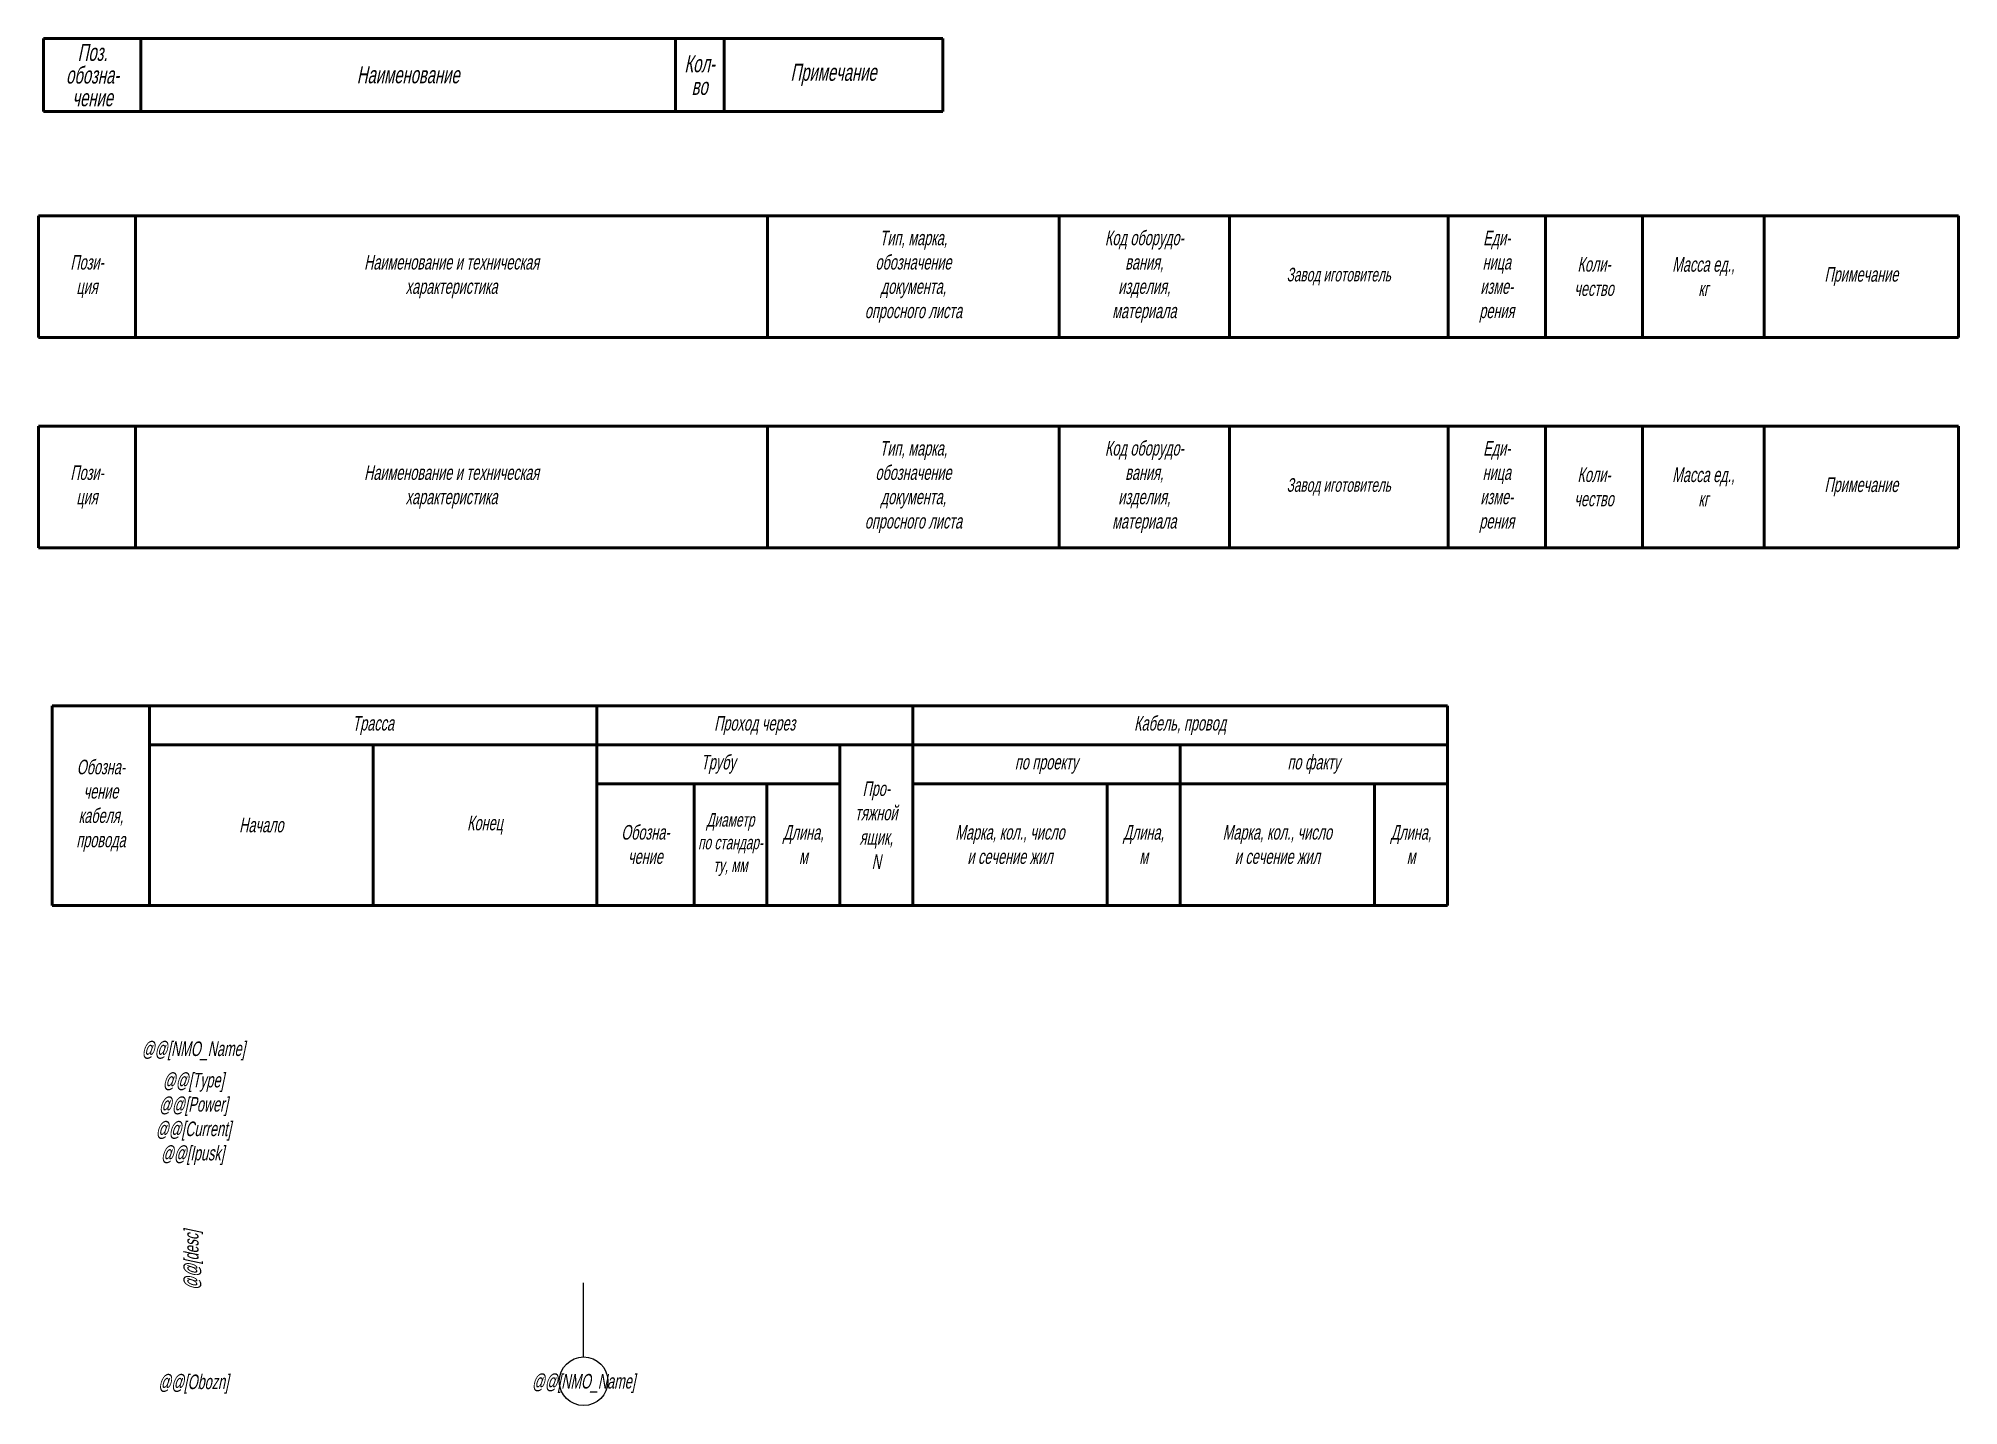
# Model space of a CAD drawing. Header units: inches. Extents: x 29986 to 30381, y 34575 to 34856.
import ezdxf
from ezdxf.enums import TextEntityAlignment as Align

# ---------------------------------------------------------------- set-up
doc = ezdxf.new("R2010")
doc.units = ezdxf.units.IN
doc.header["$MEASUREMENT"] = 0
doc.layers.add('EL_AXIS', color=5, linetype='Continuous')
doc.layers.add('FORMAT', color=134, linetype='Continuous')
doc.layers.add('TABLE', color=7, linetype='Continuous', lineweight=50)
doc.styles.add('R2_5', font='gewind.shx', dxfattribs={"width": 0.65, "oblique": 12, "height": 2.5})

# ---------------------------------------------------------------- blocks, each defined once
blk = doc.blocks.new('DEVICE_EM_PSRS_EL')
at = {"layer": 'FORMAT', "char_height": 3, "width": 28, "attachment_point": 5, "style": 'R2_5'}
for s, insert in [('@@[NMO_Name]', (0, -4)), ('@@[Type]', (0, -10.46)), ('@@[Power]', (0, -15.43)), ('@@[Current]', (0, -20.47)), ('@@[Ipusk]', (-0.17, -25.47)), ('@@[Obozn]', (0, -72.5))]:
    blk.add_mtext(s, dxfattribs=dict(at, insert=insert))
at = {"layer": 'FORMAT', "insert": (0, -46.98), "char_height": 3, "width": 36, "attachment_point": 5, "rotation": 90, "style": 'R2_5'}
blk.add_mtext('@@[desc]', dxfattribs=at)
blk = doc.blocks.new('TBL_KZ_HEAD')
at = {"layer": 'TABLE'}
for p, q in [((0, 41), (287, 41)), ((0, 0), (0, 41)), ((20, 0), (20, 41)), ((112, 0), (112, 41)), ((177, 0), (177, 41)), ((287, 0), (287, 41)), ((20, 33), (287, 33)), ((66, 0), (66, 33)), ((162, 0), (162, 33)), ((232, 0), (232, 33)), ((112, 25), (162, 25)), ((132, 0), (132, 25)), ((147, 0), (147, 25)), ((177, 25), (287, 25)), ((217, 0), (217, 25)), ((272, 0), (272, 25)), ((0, 0), (287, 0))]:
    blk.add_line(p, q, dxfattribs=at)
at = {"layer": 'FORMAT', "attachment_point": 5, "style": 'R2_5'}
for s, insert, char_height, width in [('Трасса', (66, 37), 3, 46), ('Проход через', (144.5, 37), 3, 46), ('Кабель, провод', (232, 37), 3, 46), ('Обозна-\\Pчение\\Pкабеля,\\Pпровода', (10, 20.5), 3, 20), ('Трубу', (137, 29), 3, 46), ('по проекту', (204.5, 29), 3, 46), ('по факту', (259.5, 29), 3, 46), ('Про-\\Pтяжной\\Pящик,\\PN', (169.5, 16.5), 3, 15), ('Начало', (43, 16.5), 3, 46), ('Конец', (89, 16.5), 3, 46), ('Обозна-\\Pчение', (122, 12.5), 3, 15), ('Диаметр\\Pпо стандар- \\Pту, мм', (139.5, 12.5), 2.8, 15), ('Длина,\\Pм', (154.5, 12.5), 3, 15), ('Марка, кол., число\\Pи сечение жил', (197, 12.5), 3, 46), ('Длина,\\Pм', (224.5, 12.5), 3, 46), ('Марка, кол., число\\Pи сечение жил', (252, 12.5), 3, 46), ('Длина,\\Pм', (279.5, 12.5), 3, 46)]:
    blk.add_mtext(s, dxfattribs=dict(at, insert=insert, char_height=char_height, width=width))
blk = doc.blocks.new('TBL_SPEC_HEAD')
at = {"layer": 'TABLE'}
for p, q in [((0, 25), (395, 25)), ((0, 0), (0, 25)), ((20, 0), (20, 25)), ((150, 0), (150, 25)), ((210, 0), (210, 25)), ((245, 0), (245, 25)), ((290, 0), (290, 25)), ((310, 0), (310, 25)), ((330, 0), (330, 25)), ((355, 0), (355, 25)), ((395, 0), (395, 25)), ((0, 0), (395, 0))]:
    blk.add_line(p, q, dxfattribs=at)
at = {"layer": 'FORMAT', "attachment_point": 5, "style": 'R2_5'}
for s, insert, char_height, width in [('Тип, марка,\\Pобозначение\\Pдокумента,\\Pопросного листа', (180, 12.5), 3, 60), ('Код оборудо-\\Pвания,\\Pизделия,\\Pматериала', (227.5, 12.5), 3, 30), ('Еди-\\Pница \\Pизме-\\Pрения', (300, 12.5), 3, 20), ('Пози-\\Pция', (10, 12.5), 3, 20), ('Наименование и техническая\\Pхарактеристика', (85, 12.5), 3, 130), ('Коли-\\Pчество', (320, 12.5), 3, 20), ('Масса ед.,\\Pкг', (342.5, 12.5), 3, 25), ('Завод иготовитель', (267.5, 12.5), 2.8, 45), ('Примечание', (375, 12.5), 3, 40)]:
    blk.add_mtext(s, dxfattribs=dict(at, insert=insert, char_height=char_height, width=width))
blk = doc.blocks.new('SPDS_AXIS')
at = {"layer": 'EL_AXIS', "lineweight": 25}
blk.add_circle((0, 0), 5, dxfattribs=at)
blk = doc.blocks.new('DEVICE_SPDS_AXIS')
at = {"layer": 'EL_AXIS', "lineweight": 25}
blk.add_line((0, 5), (0, 20.25), dxfattribs=at)
at = {"layer": 'EL_AXIS', "lineweight": 25, "style": 'R2_5', "oblique": 12, "width": 0.65}
blk.add_text('@@[NMO_Name]', height=3, dxfattribs=at).set_placement((0, 0), align=Align.MIDDLE_CENTER)
blk = doc.blocks.new('TBL_PE_HEAD')
at = {"layer": 'TABLE'}
for p, q in [((-0.01, 15), (184.99, 15)), ((0, 15), (0, 0)), ((20, 15), (20, 0)), ((130, 15), (130, 0)), ((140, 15), (140, 0)), ((185, 15), (185, 0)), ((0, 0), (185, 0))]:
    blk.add_line(p, q, dxfattribs=at)
at = {"layer": 'FORMAT', "char_height": 3.5, "attachment_point": 5, "line_spacing_factor": 0.8, "style": 'R2_5'}
for s, insert, width in [('Поз.\\Pобозна-\\Pчение', (10.08, 7.44), 18), ('Наименование', (75, 7.5), 108), ('Кол-\\Pво', (134.96, 7.44), 8), ('Примечание', (162.5, 7.5), 43)]:
    blk.add_mtext(s, dxfattribs=dict(at, insert=insert, width=width))

msp = doc.modelspace()

# ---------------------------------------------------------------- linework, layer by layer
at = {"layer": 'TABLE'}
for p, q in [((29986.48, 34819.23), (30381.48, 34819.23)), ((29986.48, 34794.23), (29986.48, 34819.23)), ((30006.48, 34794.23), (30006.48, 34819.23)), ((30136.48, 34794.23), (30136.48, 34819.23)), ((30196.48, 34794.23), (30196.48, 34819.23)), ((30231.48, 34794.23), (30231.48, 34819.23)), ((30276.48, 34794.23), (30276.48, 34819.23)), ((30296.48, 34794.23), (30296.48, 34819.23)), ((30316.48, 34794.23), (30316.48, 34819.23)), ((30341.48, 34794.23), (30341.48, 34819.23)), ((30381.48, 34794.23), (30381.48, 34819.23)), ((29986.48, 34794.23), (30381.48, 34794.23))]:
    msp.add_line(p, q, dxfattribs=at)

# ---------------------------------------------------------------- block references
for name, p in [('TBL_PE_HEAD', (29987.54, 34840.71)), ('DEVICE_SPDS_AXIS', (30098.63, 34579.55)), ('SPDS_AXIS', (30098.63, 34579.55))]:
    msp.add_blockref(name, p)
at = {"ltscale": 100}
for name, p in [('TBL_SPEC_HEAD', (29986.48, 34750.97)), ('TBL_KZ_HEAD', (29989.34, 34677.42)), ('DEVICE_EM_PSRS_EL', (30018.37, 34651.48))]:
    msp.add_blockref(name, p, dxfattribs=at)

# ---------------------------------------------------------------- texts
at = {"layer": 'FORMAT', "attachment_point": 5, "style": 'R2_5'}
for s, insert, char_height, width in [('Тип, марка,\\Pобозначение\\Pдокумента,\\Pопросного листа', (30166.48, 34806.73), 3, 60), ('Код оборудо-\\Pвания,\\Pизделия,\\Pматериала', (30213.98, 34806.73), 3, 30), ('Еди-\\Pница \\Pизме-\\Pрения', (30286.48, 34806.73), 3, 20), ('Пози-\\Pция', (29996.48, 34806.73), 3, 20), ('Наименование и техническая\\Pхарактеристика', (30071.48, 34806.73), 3, 130), ('Завод иготовитель', (30253.98, 34806.73), 2.8, 45), ('Коли-\\Pчество', (30306.48, 34806.73), 3, 20), ('Масса ед.,\\Pкг', (30328.98, 34806.73), 3, 25), ('Примечание', (30361.48, 34806.73), 3, 40)]:
    msp.add_mtext(s, dxfattribs=dict(at, insert=insert, char_height=char_height, width=width))

doc.saveas('drawing.dxf')
